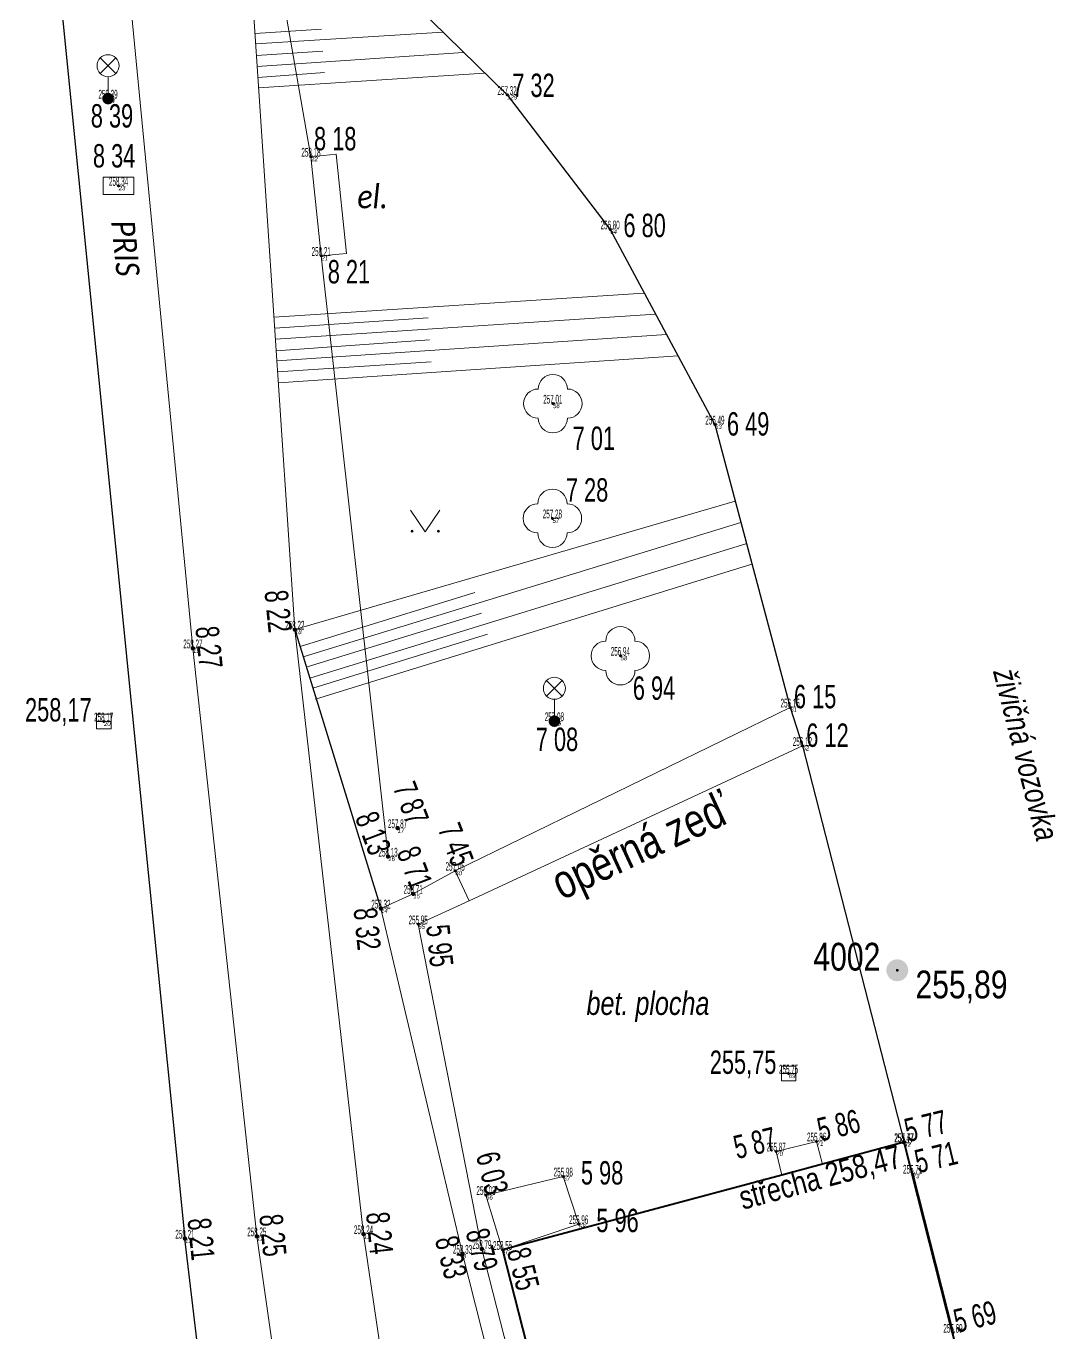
# Model space of a CAD drawing. Header units: metres. Extents: x -595997.2 to -595957.9, y -1158252.6 to -1158204.5.
# Drawn here: x -595983.8 to -595969.71, y -1158239.71 to -1158221.83 of the extents above; entities that cross this region are included whole.
import ezdxf
from ezdxf.enums import TextEntityAlignment as Align

# ---------------------------------------------------------------- set-up
doc = ezdxf.new("R2010")
doc.units = ezdxf.units.M
doc.header["$MEASUREMENT"] = 0
for name, color, linetype, lineweight in [('GS01-body-BP+PMS-buňky', 7, 'Continuous', 0), ('GS02-hranice-jiné komunikace', 7, 'Continuous', 0), ('GS02-hranice-plochy zpevněné', 7, 'Continuous', 0), ('GS02-hranice-rozhrady', 7, 'Continuous', 0), ('GS02-hranice-vozovky', 7, 'Continuous', 0), ('GS03-plochy nezpevněné-buňky', 7, 'Continuous', 0), ('GS03-stromy', 7, 'Continuous', 0), ('GS04-objekty-linie', 7, 'Continuous', 0), ('GS04-objekty-ostatní', 7, 'Continuous', 0), ('GS04-objekty-vstupy', 7, 'Continuous', 0), ('GS05-doprava-zábrany', 7, 'Continuous', 0), ('GS06-sítě-kanalizace_DEST', 7, 'Continuous', 0), ('GS06-sítě-sdělovací vedení', 7, 'Continuous', 0), ('GS06-sítě-silové vedení_NEROZ', 7, 'Continuous', 0), ('GS06-sítě-veřejné osvětlení', 7, 'Continuous', 0), ('GS09-výškopis-body podrobné-buňky-TISK', 7, 'Continuous', 0), ('GS09-výškopis-body podrobné-výšky-TISK', 7, 'Continuous', 0), ('GS09-výškopis-body-BP+PMS-výšky', 7, 'Continuous', 0), ('GS09-výškopis-hrany svahů', 7, 'Continuous', 0), ('GS09-výškopis-kóty na objektech-buňky', 7, 'Continuous', 0), ('GS09-výškopis-objekty-výšky', 7, 'Continuous', 0), ('GS09-výškopis-šrafy svahů', 7, 'Continuous', 0), ('GS10-popis-body-BP+PMS-čísla', 7, 'Continuous', 0), ('GS10-popis-objekty', 7, 'Continuous', 0), ('GS10-popis-plochy', 7, 'Continuous', 0)]:
    doc.layers.add(name, color=color, linetype=linetype, lineweight=lineweight)
for name, color, linetype, lineweight, plot in [('GS01-body-info', 7, 'Continuous', 0, False), ('GS01-body-poloha', 7, 'Continuous', 0, False), ('GS01-body-čísla', 7, 'Continuous', 0, False), ('GS09-výškopis-body podrobné-buňky', 7, 'Continuous', 0, False), ('GS09-výškopis-body podrobné-výšky', 7, 'Continuous', 0, False)]:
    doc.layers.add(name, color=color, linetype=linetype, lineweight=lineweight, plot=plot)
doc.styles.add('Style-Arial Narrow', font='ARIALN.TTF')
doc.styles.add('Style-Arial Narrow IF', font='ARIALNI.TTF')
doc.styles.add('Style-Calibri IF', font='calibrii.ttf')

# ---------------------------------------------------------------- blocks, each defined once
blk = doc.blocks.new('6.560')
at = {"layer": 'GS06-sítě-veřejné osvětlení', "linetype": 'Continuous', "lineweight": 0}
h = blk.add_hatch(color=1, dxfattribs=at)
edge = h.paths.add_edge_path()
edge.add_arc((0, 0), 0.0004, 0, 360)
at = {"layer": 'GS06-sítě-veřejné osvětlení', "color": 1, "linetype": 'Continuous', "lineweight": 0}
for p, q in [((-0.00053, 0.00172), (0.00053, 0.00278)), ((-0.00053, 0.00278), (0.00053, 0.00172)), ((0, 0.0015), (0, 0.0004))]:
    blk.add_line(p, q, dxfattribs=at)
blk.add_circle((0, 0.00225), 0.00075, dxfattribs=at)
blk = doc.blocks.new('6.560_1')
at = {"layer": 'GS06-sítě-veřejné osvětlení', "linetype": 'Continuous', "lineweight": 0}
h = blk.add_hatch(color=1, dxfattribs=at)
edge = h.paths.add_edge_path()
edge.add_arc((0, 0), 0.0004, 0, 360)
at = {"layer": 'GS06-sítě-veřejné osvětlení', "color": 1, "linetype": 'Continuous', "lineweight": 0}
for p, q in [((-0.00053, 0.00172), (0.00053, 0.00278)), ((-0.00053, 0.00278), (0.00053, 0.00172)), ((0, 0.0015), (0, 0.0004))]:
    blk.add_line(p, q, dxfattribs=at)
blk.add_circle((0, 0.00225), 0.00075, dxfattribs=at)
blk = doc.blocks.new('6.30')
at = {"layer": 'GS06-sítě-kanalizace_DEST', "color": 3, "linetype": 'Continuous', "lineweight": 0}
blk.add_line((-0.0005, 0), (0.0005, 0), dxfattribs=at)
blk.add_3dface([(-0.0005, 0.0005), (0.0005, 0.0005), (0.0005, -0.0005), (-0.0005, -0.0005)], dxfattribs=at)
blk = doc.blocks.new('6.30_1')
at = {"layer": 'GS06-sítě-kanalizace_DEST', "color": 3, "linetype": 'Continuous', "lineweight": 0}
blk.add_line((-0.0005, 0), (0.0005, 0), dxfattribs=at)
blk.add_3dface([(-0.0005, 0.0005), (0.0005, 0.0005), (0.0005, -0.0005), (-0.0005, -0.0005)], dxfattribs=at)
blk = doc.blocks.new('3.13')
at = {"layer": 'GS03-stromy', "linetype": 'Continuous', "lineweight": 0}
h = blk.add_hatch(color=96, dxfattribs=at)
edge = h.paths.add_edge_path()
edge.add_arc((0, 0), 0.0001, 0, 360)
at = {"layer": 'GS03-stromy', "color": 96, "linetype": 'Continuous', "lineweight": 0}
for centre, start, end in [((0, 0.001), 0, 180), ((-0.001, 0), 90, 270), ((0.001, 0), 270, 90), ((0, -0.001), 180, 0)]:
    blk.add_arc(centre, 0.001, start, end, dxfattribs=at)
blk = doc.blocks.new('3.13_1')
at = {"layer": 'GS03-stromy', "linetype": 'Continuous', "lineweight": 0}
h = blk.add_hatch(color=96, dxfattribs=at)
edge = h.paths.add_edge_path()
edge.add_arc((0, 0), 0.0001, 0, 360)
at = {"layer": 'GS03-stromy', "color": 96, "linetype": 'Continuous', "lineweight": 0}
for centre, start, end in [((0, 0.001), 0, 180), ((-0.001, 0), 90, 270), ((0.001, 0), 270, 90), ((0, -0.001), 180, 0)]:
    blk.add_arc(centre, 0.001, start, end, dxfattribs=at)
blk = doc.blocks.new('3.13_2')
at = {"layer": 'GS03-stromy', "linetype": 'Continuous', "lineweight": 0}
h = blk.add_hatch(color=96, dxfattribs=at)
edge = h.paths.add_edge_path()
edge.add_arc((0, 0), 0.0001, 0, 360)
at = {"layer": 'GS03-stromy', "color": 96, "linetype": 'Continuous', "lineweight": 0}
for centre, start, end in [((0, 0.001), 0, 180), ((-0.001, 0), 90, 270), ((0.001, 0), 270, 90), ((0, -0.001), 180, 0)]:
    blk.add_arc(centre, 0.001, start, end, dxfattribs=at)
blk = doc.blocks.new('9.12_7')
at = {"layer": 'GS09-výškopis-body podrobné-buňky', "linetype": 'Continuous', "lineweight": 0}
h = blk.add_hatch(color=32, dxfattribs=at)
edge = h.paths.add_edge_path()
edge.add_arc((0, 0), 0.00015, 0, 360)
blk = doc.blocks.new('9.12_8')
at = {"layer": 'GS09-výškopis-body podrobné-buňky', "linetype": 'Continuous', "lineweight": 0}
h = blk.add_hatch(color=32, dxfattribs=at)
edge = h.paths.add_edge_path()
edge.add_arc((0, 0), 0.00015, 0, 360)
blk = doc.blocks.new('9.12_9')
at = {"layer": 'GS09-výškopis-body podrobné-buňky', "linetype": 'Continuous', "lineweight": 0}
h = blk.add_hatch(color=32, dxfattribs=at)
edge = h.paths.add_edge_path()
edge.add_arc((0, 0), 0.00015, 0, 360)
blk = doc.blocks.new('9.12_10')
at = {"layer": 'GS09-výškopis-body podrobné-buňky', "linetype": 'Continuous', "lineweight": 0}
h = blk.add_hatch(color=32, dxfattribs=at)
edge = h.paths.add_edge_path()
edge.add_arc((0, 0), 0.00015, 0, 360)
blk = doc.blocks.new('9.12_11')
at = {"layer": 'GS09-výškopis-body podrobné-buňky', "linetype": 'Continuous', "lineweight": 0}
h = blk.add_hatch(color=32, dxfattribs=at)
edge = h.paths.add_edge_path()
edge.add_arc((0, 0), 0.00015, 0, 360)
blk = doc.blocks.new('9.12_12')
at = {"layer": 'GS09-výškopis-body podrobné-buňky', "linetype": 'Continuous', "lineweight": 0}
h = blk.add_hatch(color=32, dxfattribs=at)
edge = h.paths.add_edge_path()
edge.add_arc((0, 0), 0.00015, 0, 360)
blk = doc.blocks.new('9.12_13')
at = {"layer": 'GS09-výškopis-body podrobné-buňky', "linetype": 'Continuous', "lineweight": 0}
h = blk.add_hatch(color=32, dxfattribs=at)
edge = h.paths.add_edge_path()
edge.add_arc((0, 0), 0.00015, 0, 360)
blk = doc.blocks.new('9.12_14')
at = {"layer": 'GS09-výškopis-body podrobné-buňky', "linetype": 'Continuous', "lineweight": 0}
h = blk.add_hatch(color=32, dxfattribs=at)
edge = h.paths.add_edge_path()
edge.add_arc((0, 0), 0.00015, 0, 360)
blk = doc.blocks.new('9.12_15')
at = {"layer": 'GS09-výškopis-body podrobné-buňky', "linetype": 'Continuous', "lineweight": 0}
h = blk.add_hatch(color=32, dxfattribs=at)
edge = h.paths.add_edge_path()
edge.add_arc((0, 0), 0.00015, 0, 360)
blk = doc.blocks.new('9.12_16')
at = {"layer": 'GS09-výškopis-body podrobné-buňky', "linetype": 'Continuous', "lineweight": 0}
h = blk.add_hatch(color=32, dxfattribs=at)
edge = h.paths.add_edge_path()
edge.add_arc((0, 0), 0.00015, 0, 360)
blk = doc.blocks.new('9.12_17')
at = {"layer": 'GS09-výškopis-body podrobné-buňky', "linetype": 'Continuous', "lineweight": 0}
h = blk.add_hatch(color=32, dxfattribs=at)
edge = h.paths.add_edge_path()
edge.add_arc((0, 0), 0.00015, 0, 360)
blk = doc.blocks.new('9.12_18')
at = {"layer": 'GS09-výškopis-body podrobné-buňky', "linetype": 'Continuous', "lineweight": 0}
h = blk.add_hatch(color=32, dxfattribs=at)
edge = h.paths.add_edge_path()
edge.add_arc((0, 0), 0.00015, 0, 360)
blk = doc.blocks.new('9.12_19')
at = {"layer": 'GS09-výškopis-body podrobné-buňky', "linetype": 'Continuous', "lineweight": 0}
h = blk.add_hatch(color=32, dxfattribs=at)
edge = h.paths.add_edge_path()
edge.add_arc((0, 0), 0.00015, 0, 360)
blk = doc.blocks.new('9.12_20')
at = {"layer": 'GS09-výškopis-body podrobné-buňky', "linetype": 'Continuous', "lineweight": 0}
h = blk.add_hatch(color=32, dxfattribs=at)
edge = h.paths.add_edge_path()
edge.add_arc((0, 0), 0.00015, 0, 360)
blk = doc.blocks.new('9.12_21')
at = {"layer": 'GS09-výškopis-body podrobné-buňky', "linetype": 'Continuous', "lineweight": 0}
h = blk.add_hatch(color=32, dxfattribs=at)
edge = h.paths.add_edge_path()
edge.add_arc((0, 0), 0.00015, 0, 360)
blk = doc.blocks.new('9.12_22')
at = {"layer": 'GS09-výškopis-body podrobné-buňky', "linetype": 'Continuous', "lineweight": 0}
h = blk.add_hatch(color=32, dxfattribs=at)
edge = h.paths.add_edge_path()
edge.add_arc((0, 0), 0.00015, 0, 360)
blk = doc.blocks.new('9.12_23')
at = {"layer": 'GS09-výškopis-body podrobné-buňky', "linetype": 'Continuous', "lineweight": 0}
h = blk.add_hatch(color=32, dxfattribs=at)
edge = h.paths.add_edge_path()
edge.add_arc((0, 0), 0.00015, 0, 360)
blk = doc.blocks.new('9.12_83')
at = {"layer": 'GS09-výškopis-body podrobné-buňky', "linetype": 'Continuous', "lineweight": 0}
h = blk.add_hatch(color=32, dxfattribs=at)
edge = h.paths.add_edge_path()
edge.add_arc((0, 0), 0.00015, 0, 360)
blk = doc.blocks.new('9.12_86')
at = {"layer": 'GS09-výškopis-body podrobné-buňky', "linetype": 'Continuous', "lineweight": 0}
h = blk.add_hatch(color=32, dxfattribs=at)
edge = h.paths.add_edge_path()
edge.add_arc((0, 0), 0.00015, 0, 360)
blk = doc.blocks.new('9.12_87')
at = {"layer": 'GS09-výškopis-body podrobné-buňky', "linetype": 'Continuous', "lineweight": 0}
h = blk.add_hatch(color=32, dxfattribs=at)
edge = h.paths.add_edge_path()
edge.add_arc((0, 0), 0.00015, 0, 360)
blk = doc.blocks.new('9.12_88')
at = {"layer": 'GS09-výškopis-body podrobné-buňky', "linetype": 'Continuous', "lineweight": 0}
h = blk.add_hatch(color=32, dxfattribs=at)
edge = h.paths.add_edge_path()
edge.add_arc((0, 0), 0.00015, 0, 360)
blk = doc.blocks.new('9.12_89')
at = {"layer": 'GS09-výškopis-body podrobné-buňky', "linetype": 'Continuous', "lineweight": 0}
h = blk.add_hatch(color=32, dxfattribs=at)
edge = h.paths.add_edge_path()
edge.add_arc((0, 0), 0.00015, 0, 360)
blk = doc.blocks.new('9.12_90')
at = {"layer": 'GS09-výškopis-body podrobné-buňky', "linetype": 'Continuous', "lineweight": 0}
h = blk.add_hatch(color=32, dxfattribs=at)
edge = h.paths.add_edge_path()
edge.add_arc((0, 0), 0.00015, 0, 360)
blk = doc.blocks.new('9.12_91')
at = {"layer": 'GS09-výškopis-body podrobné-buňky', "linetype": 'Continuous', "lineweight": 0}
h = blk.add_hatch(color=32, dxfattribs=at)
edge = h.paths.add_edge_path()
edge.add_arc((0, 0), 0.00015, 0, 360)
blk = doc.blocks.new('9.12_92')
at = {"layer": 'GS09-výškopis-body podrobné-buňky', "linetype": 'Continuous', "lineweight": 0}
h = blk.add_hatch(color=32, dxfattribs=at)
edge = h.paths.add_edge_path()
edge.add_arc((0, 0), 0.00015, 0, 360)
blk = doc.blocks.new('9.12_93')
at = {"layer": 'GS09-výškopis-body podrobné-buňky', "linetype": 'Continuous', "lineweight": 0}
h = blk.add_hatch(color=32, dxfattribs=at)
edge = h.paths.add_edge_path()
edge.add_arc((0, 0), 0.00015, 0, 360)
blk = doc.blocks.new('9.12_94')
at = {"layer": 'GS09-výškopis-body podrobné-buňky', "linetype": 'Continuous', "lineweight": 0}
h = blk.add_hatch(color=32, dxfattribs=at)
edge = h.paths.add_edge_path()
edge.add_arc((0, 0), 0.00015, 0, 360)
blk = doc.blocks.new('9.12_95')
at = {"layer": 'GS09-výškopis-body podrobné-buňky', "linetype": 'Continuous', "lineweight": 0}
h = blk.add_hatch(color=32, dxfattribs=at)
edge = h.paths.add_edge_path()
edge.add_arc((0, 0), 0.00015, 0, 360)
blk = doc.blocks.new('9.12_96')
at = {"layer": 'GS09-výškopis-body podrobné-buňky', "linetype": 'Continuous', "lineweight": 0}
h = blk.add_hatch(color=32, dxfattribs=at)
edge = h.paths.add_edge_path()
edge.add_arc((0, 0), 0.00015, 0, 360)
blk = doc.blocks.new('9.12_97')
at = {"layer": 'GS09-výškopis-body podrobné-buňky', "linetype": 'Continuous', "lineweight": 0}
h = blk.add_hatch(color=32, dxfattribs=at)
edge = h.paths.add_edge_path()
edge.add_arc((0, 0), 0.00015, 0, 360)
blk = doc.blocks.new('9.12_98')
at = {"layer": 'GS09-výškopis-body podrobné-buňky', "linetype": 'Continuous', "lineweight": 0}
h = blk.add_hatch(color=32, dxfattribs=at)
edge = h.paths.add_edge_path()
edge.add_arc((0, 0), 0.00015, 0, 360)
blk = doc.blocks.new('9.12_99')
at = {"layer": 'GS09-výškopis-body podrobné-buňky', "linetype": 'Continuous', "lineweight": 0}
h = blk.add_hatch(color=32, dxfattribs=at)
edge = h.paths.add_edge_path()
edge.add_arc((0, 0), 0.00015, 0, 360)
blk = doc.blocks.new('9.12_100')
at = {"layer": 'GS09-výškopis-body podrobné-buňky', "linetype": 'Continuous', "lineweight": 0}
h = blk.add_hatch(color=32, dxfattribs=at)
edge = h.paths.add_edge_path()
edge.add_arc((0, 0), 0.00015, 0, 360)
blk = doc.blocks.new('9.12_101')
at = {"layer": 'GS09-výškopis-body podrobné-buňky', "linetype": 'Continuous', "lineweight": 0}
h = blk.add_hatch(color=32, dxfattribs=at)
edge = h.paths.add_edge_path()
edge.add_arc((0, 0), 0.00015, 0, 360)
blk = doc.blocks.new('9.12_102')
at = {"layer": 'GS09-výškopis-body podrobné-buňky', "linetype": 'Continuous', "lineweight": 0}
h = blk.add_hatch(color=32, dxfattribs=at)
edge = h.paths.add_edge_path()
edge.add_arc((0, 0), 0.00015, 0, 360)
blk = doc.blocks.new('9.12_103')
at = {"layer": 'GS09-výškopis-body podrobné-buňky', "linetype": 'Continuous', "lineweight": 0}
h = blk.add_hatch(color=32, dxfattribs=at)
edge = h.paths.add_edge_path()
edge.add_arc((0, 0), 0.00015, 0, 360)
blk = doc.blocks.new('9.12_104')
at = {"layer": 'GS09-výškopis-body podrobné-buňky', "linetype": 'Continuous', "lineweight": 0}
h = blk.add_hatch(color=32, dxfattribs=at)
edge = h.paths.add_edge_path()
edge.add_arc((0, 0), 0.00015, 0, 360)
blk = doc.blocks.new('9.12_117')
at = {"layer": 'GS09-výškopis-body podrobné-buňky', "linetype": 'Continuous', "lineweight": 0}
h = blk.add_hatch(color=32, dxfattribs=at)
edge = h.paths.add_edge_path()
edge.add_arc((0, 0), 0.00015, 0, 360)
blk = doc.blocks.new('1.07_1')
at = {"layer": 'GS01-body-BP+PMS-buňky', "linetype": 'Continuous', "lineweight": 0}
h = blk.add_hatch(color=7, dxfattribs=at)
edge = h.paths.add_edge_path()
edge.add_arc((0, 0), 0.00075, 0, 360)
h = blk.add_hatch(color=7, dxfattribs=at)
edge = h.paths.add_edge_path()
edge.add_arc((0, 0), 0.0001, 0, 360)
blk = doc.blocks.new('Husovice_Včelák_mapa')
at = {"layer": 'GS01-body-info', "color": 6, "linetype": 'Continuous', "lineweight": 53}
for p in [(-595982.681, -1158222.819), (-595977.22, -1158222.769), (-595979.904, -1158223.614), (-595982.537, -1158224.012), (-595975.81, -1158224.609), (-595979.764, -1158224.971), (-595976.594, -1158226.994), (-595974.376, -1158227.28), (-595976.6, -1158228.564), (-595980.125, -1158230.087), (-595981.52, -1158230.343), (-595975.67, -1158230.445), (-595973.346, -1158231.153), (-595982.74, -1158231.344), (-595976.573, -1158231.34), (-595973.179, -1158231.68), (-595978.719, -1158232.804), (-595978.849, -1158233.194), (-595977.931, -1158233.388), (-595978.505, -1158233.703), (-595978.947, -1158233.905), (-595978.437, -1158234.121), (-595973.367, -1158236.164), (-595972.984, -1158237.092), (-595971.791, -1158237.103), (-595971.785, -1158237.104), (-595973.538, -1158237.23), (-595976.451, -1158237.572), (-595971.67, -1158237.534), (-595977.509, -1158237.826), (-595979.185, -1158238.361), (-595976.24, -1158238.224), (-595981.629, -1158238.423), (-595980.645, -1158238.391), (-595977.565, -1158238.565), (-595977.83, -1158238.63), (-595977.281, -1158238.577), (-595971.118, -1158239.711)]:
    blk.add_point(p, dxfattribs=at)
at = {"layer": 'GS01-body-poloha', "color": 6, "linetype": 'Continuous', "lineweight": 53}
for p in [(-595982.681, -1158222.819), (-595977.22, -1158222.769), (-595979.904, -1158223.614), (-595982.537, -1158224.012), (-595975.81, -1158224.609), (-595979.764, -1158224.971), (-595976.594, -1158226.994), (-595974.376, -1158227.28), (-595976.6, -1158228.564), (-595980.125, -1158230.087), (-595981.52, -1158230.343), (-595975.67, -1158230.445), (-595973.346, -1158231.153), (-595982.74, -1158231.344), (-595976.573, -1158231.34), (-595973.179, -1158231.68), (-595978.719, -1158232.804), (-595978.849, -1158233.194), (-595977.931, -1158233.388), (-595978.505, -1158233.703), (-595978.947, -1158233.905), (-595978.437, -1158234.121), (-595973.367, -1158236.164), (-595972.984, -1158237.092), (-595971.791, -1158237.103), (-595971.785, -1158237.104), (-595973.538, -1158237.23), (-595976.451, -1158237.572), (-595971.67, -1158237.534), (-595977.509, -1158237.826), (-595979.185, -1158238.361), (-595976.24, -1158238.224), (-595981.629, -1158238.423), (-595980.645, -1158238.391), (-595977.565, -1158238.565), (-595977.83, -1158238.63), (-595977.281, -1158238.577), (-595971.118, -1158239.711)]:
    blk.add_point(p, dxfattribs=at)
at = {"layer": 'GS02-hranice-jiné komunikace', "color": 7, "linetype": 'Continuous', "lineweight": 0, "flags": 128}
for points in [[(-595980.796, -1158220.051), (-595980.125, -1158230.087), (-595979.185, -1158238.361), (-595977.833, -1158247.492)], [(-595979.315, -1158247.727), (-595980.645, -1158238.391), (-595981.52, -1158230.343), (-595982.498, -1158220.22)]]:
    blk.add_lwpolyline(points, dxfattribs=at)
at = {"layer": 'GS02-hranice-plochy zpevněné', "color": 7, "linetype": 'Continuous', "lineweight": 0}
for p, q in [((-595977.509, -1158237.826), (-595976.451, -1158237.572)), ((-595976.451, -1158237.572), (-595976.24, -1158238.224)), ((-595977.281, -1158238.577), (-595977.509, -1158237.826)), ((-595976.24, -1158238.224), (-595977.281, -1158238.577))]:
    blk.add_line(p, q, dxfattribs=at)
at = {"layer": 'GS02-hranice-rozhrady', "color": 7, "linetype": 'Continuous', "lineweight": 0}
for p, q in [((-595980.426, -1158220.641), (-595979.904, -1158223.614)), ((-595979.764, -1158224.971), (-595978.849, -1158233.194))]:
    blk.add_line(p, q, dxfattribs=at)
at = {"layer": 'GS02-hranice-vozovky', "color": 7, "linetype": 'Continuous', "lineweight": 30}
for p in [(-595983.441, -1158220.33), (-595980.506, -1158247.982)]:
    blk.add_line(p, (-595981.629, -1158238.423), dxfattribs=at)
at = {"layer": 'GS02-hranice-vozovky', "color": 7, "linetype": 'Continuous', "lineweight": 30, "flags": 128}
for points in [[(-595978.671, -1158221.345), (-595977.22, -1158222.769), (-595975.81, -1158224.609)], [(-595975.81, -1158224.609), (-595974.376, -1158227.28), (-595973.346, -1158231.153), (-595973.179, -1158231.68), (-595971.785, -1158237.104)]]:
    blk.add_lwpolyline(points, dxfattribs=at)
at = {"layer": 'GS04-objekty-linie', "color": 7, "linetype": 'Continuous', "lineweight": 40, "flags": 128}
blk.add_lwpolyline([(-595969.71, -1158245.289), (-595971.785, -1158237.104), (-595972.902, -1158237.403), (-595973.462, -1158237.553), (-595977.281, -1158238.577), (-595975.148, -1158246.939), (-595974.601, -1158249.122)], dxfattribs=at)
at = {"layer": 'GS04-objekty-ostatní', "color": 7, "linetype": 'Continuous', "lineweight": 0}
blk.add_line((-595977.931, -1158233.388), (-595977.741, -1158233.798), dxfattribs=at)
at = {"layer": 'GS04-objekty-ostatní', "color": 7, "linetype": 'Continuous', "lineweight": 0, "flags": 128}
for points in [[(-595973.346, -1158231.153), (-595977.931, -1158233.388), (-595978.505, -1158233.703), (-595978.947, -1158233.905)], [(-595973.179, -1158231.68), (-595977.741, -1158233.798), (-595978.437, -1158234.121)], [(-595975.163, -1158249.184), (-595975.72, -1158246.973), (-595977.83, -1158238.63), (-595978.947, -1158233.905)], [(-595973.462, -1158237.553), (-595973.538, -1158237.23), (-595972.984, -1158237.092), (-595972.902, -1158237.403)]]:
    blk.add_lwpolyline(points, dxfattribs=at)
at = {"layer": 'GS04-objekty-vstupy', "color": 253, "linetype": 'Continuous', "lineweight": 53}
blk.add_line((-595971.676, -1158237.535), (-595971.124, -1158239.712), dxfattribs=at)
at = {"layer": 'GS05-doprava-zábrany', "color": 7, "linetype": 'Continuous', "lineweight": 0, "flags": 128}
blk.add_lwpolyline([(-595978.437, -1158234.121), (-595977.565, -1158238.565), (-595975.43, -1158246.915), (-595974.858, -1158249.158)], dxfattribs=at)
at = {"layer": 'GS06-sítě-sdělovací vedení', "color": 6, "linetype": 'Continuous', "lineweight": 0, "flags": 128}
blk.add_lwpolyline([(-595982.747, -1158223.892), (-595982.327, -1158223.892), (-595982.327, -1158224.132), (-595982.747, -1158224.132), (-595982.747, -1158223.892)], dxfattribs=at)
at = {"layer": 'GS06-sítě-silové vedení_NEROZ', "color": 1, "linetype": 'Continuous', "lineweight": 0, "flags": 128}
blk.add_lwpolyline([(-595979.904, -1158223.614), (-595979.764, -1158224.971), (-595979.42, -1158224.94), (-595979.56, -1158223.58), (-595979.904, -1158223.614)], dxfattribs=at)
at = {"layer": 'GS09-výškopis-hrany svahů', "color": 30, "linetype": 'Continuous', "lineweight": 30}
blk.add_line((-595980.125, -1158230.087), (-595978.947, -1158233.905), dxfattribs=at)
at = {"layer": 'GS01-body-BP+PMS-buňky', "color": 7, "linetype": 'Continuous', "lineweight": 0, "xscale": 200, "yscale": 200, "zscale": 200}
blk.add_blockref('1.07_1', (-595971.88, -1158234.75), dxfattribs=at)
at = {"layer": 'GS03-stromy', "color": 96, "linetype": 'Continuous', "lineweight": 0, "xscale": 200, "yscale": 200, "zscale": 200}
for name, p in [('3.13', (-595976.594, -1158226.994)), ('3.13_1', (-595976.6, -1158228.564)), ('3.13_2', (-595975.67, -1158230.445))]:
    blk.add_blockref(name, p, dxfattribs=at)
at = {"layer": 'GS06-sítě-kanalizace_DEST', "color": 3, "linetype": 'Continuous', "lineweight": 0, "xscale": 200, "yscale": 200, "zscale": 200}
for name, p in [('6.30', (-595982.74, -1158231.344)), ('6.30_1', (-595973.367, -1158236.164))]:
    blk.add_blockref(name, p, dxfattribs=at)
at = {"layer": 'GS06-sítě-veřejné osvětlení', "color": 1, "linetype": 'Continuous', "lineweight": 0, "xscale": 200, "yscale": 200, "zscale": 200}
for name, p in [('6.560', (-595982.681, -1158222.819)), ('6.560_1', (-595976.573, -1158231.34))]:
    blk.add_blockref(name, p, dxfattribs=at)
at = {"layer": 'GS09-výškopis-body podrobné-buňky', "color": 32, "linetype": 'Continuous', "lineweight": 0, "xscale": 0.2, "yscale": 0.2, "zscale": 0.2}
for name, p in [('9.12_23', (-595982.681, -1158222.819)), ('9.12_83', (-595977.22, -1158222.769)), ('9.12_21', (-595979.904, -1158223.614)), ('9.12_22', (-595982.537, -1158224.012)), ('9.12_94', (-595975.81, -1158224.609)), ('9.12_20', (-595979.764, -1158224.971)), ('9.12_86', (-595976.594, -1158226.994)), ('9.12_93', (-595974.376, -1158227.28)), ('9.12_87', (-595976.6, -1158228.564)), ('9.12_17', (-595980.125, -1158230.087)), ('9.12_18', (-595981.52, -1158230.343)), ('9.12_88', (-595975.67, -1158230.445)), ('9.12_91', (-595973.346, -1158231.153)), ('9.12_19', (-595982.74, -1158231.344)), ('9.12_89', (-595976.573, -1158231.34)), ('9.12_92', (-595973.179, -1158231.68)), ('9.12_16', (-595978.719, -1158232.804)), ('9.12_15', (-595978.849, -1158233.194)), ('9.12_90', (-595977.931, -1158233.388)), ('9.12_14', (-595978.505, -1158233.703)), ('9.12_13', (-595978.947, -1158233.905)), ('9.12_95', (-595978.437, -1158234.121)), ('9.12_99', (-595973.367, -1158236.164)), ('9.12_101', (-595972.984, -1158237.092)), ('9.12_117', (-595971.791, -1158237.103)), ('9.12_102', (-595971.785, -1158237.104)), ('9.12_100', (-595973.538, -1158237.23)), ('9.12_97', (-595976.451, -1158237.572)), ('9.12_103', (-595971.67, -1158237.534)), ('9.12_96', (-595977.509, -1158237.826)), ('9.12_10', (-595979.185, -1158238.361)), ('9.12_98', (-595976.24, -1158238.224)), ('9.12_12', (-595981.629, -1158238.423)), ('9.12_11', (-595980.645, -1158238.391)), ('9.12_8', (-595977.565, -1158238.565)), ('9.12_7', (-595977.83, -1158238.63)), ('9.12_9', (-595977.281, -1158238.577)), ('9.12_104', (-595971.118, -1158239.711))]:
    blk.add_blockref(name, p, dxfattribs=at)
at = {"layer": 'GS01-body-čísla', "color": 6, "linetype": 'Continuous', "lineweight": 0, "style": 'Style-Arial Narrow IF'}
for s, p in [('24', (-595982.679, -1158222.821)), ('129', (-595977.218, -1158222.771)), ('22', (-595979.902, -1158223.616)), ('23', (-595982.535, -1158224.014)), ('64', (-595975.808, -1158224.611)), ('21', (-595979.762, -1158224.973)), ('56', (-595976.592, -1158226.996)), ('63', (-595974.374, -1158227.282)), ('57', (-595976.598, -1158228.566)), ('18', (-595980.123, -1158230.089)), ('19', (-595981.518, -1158230.345)), ('58', (-595975.668, -1158230.447)), ('61', (-595973.344, -1158231.155)), ('20', (-595982.738, -1158231.346)), ('59', (-595976.571, -1158231.342)), ('62', (-595973.177, -1158231.682)), ('17', (-595978.717, -1158232.806)), ('16', (-595978.847, -1158233.196)), ('60', (-595977.929, -1158233.39)), ('15', (-595978.503, -1158233.705)), ('14', (-595978.945, -1158233.907)), ('65', (-595978.435, -1158234.123)), ('69', (-595973.365, -1158236.166)), ('71', (-595972.982, -1158237.094)), ('87', (-595971.789, -1158237.105)), ('72', (-595971.783, -1158237.106)), ('70', (-595973.536, -1158237.232)), ('67', (-595976.449, -1158237.574)), ('73', (-595971.668, -1158237.536)), ('66', (-595977.507, -1158237.828)), ('11', (-595979.183, -1158238.363)), ('68', (-595976.238, -1158238.226)), ('13', (-595981.627, -1158238.425)), ('12', (-595980.643, -1158238.393)), ('9', (-595977.563, -1158238.567)), ('8', (-595977.828, -1158238.632)), ('10', (-595977.279, -1158238.579))]:
    blk.add_text(s, height=0.06, dxfattribs=at).set_placement(p, align=Align.TOP_LEFT)
at = {"layer": 'GS09-výškopis-body podrobné-výšky', "color": 32, "linetype": 'Continuous', "lineweight": 0, "style": 'Style-Arial Narrow', "width": 0.5}
for s, p in [('257.32', (-595977.22, -1158222.769)), ('258.39', (-595982.681, -1158222.819)), ('258.18', (-595979.904, -1158223.614)), ('258.34', (-595982.537, -1158224.012)), ('256.80', (-595975.81, -1158224.609)), ('258.21', (-595979.764, -1158224.971)), ('257.01', (-595976.594, -1158226.994)), ('256.49', (-595974.376, -1158227.28)), ('257.28', (-595976.6, -1158228.564)), ('258.22', (-595980.125, -1158230.087)), ('258.27', (-595981.52, -1158230.343)), ('256.94', (-595975.67, -1158230.445)), ('256.15', (-595973.346, -1158231.153)), ('258.17', (-595982.74, -1158231.344)), ('257.08', (-595976.573, -1158231.34)), ('256.12', (-595973.179, -1158231.68)), ('257.87', (-595978.719, -1158232.804)), ('258.13', (-595978.849, -1158233.194)), ('257.45', (-595977.931, -1158233.388)), ('258.71', (-595978.505, -1158233.703)), ('258.32', (-595978.947, -1158233.905)), ('255.95', (-595978.437, -1158234.121)), ('255.75', (-595973.367, -1158236.164)), ('255.87', (-595973.538, -1158237.23)), ('255.86', (-595972.984, -1158237.092)), ('258.47', (-595971.791, -1158237.103)), ('255.77', (-595971.785, -1158237.104)), ('255.98', (-595976.451, -1158237.572)), ('255.71', (-595971.67, -1158237.534)), ('256.03', (-595977.509, -1158237.826)), ('255.96', (-595976.24, -1158238.224)), ('258.21', (-595981.629, -1158238.423)), ('258.25', (-595980.645, -1158238.391)), ('258.24', (-595979.185, -1158238.361)), ('258.33', (-595977.83, -1158238.63)), ('258.79', (-595977.565, -1158238.565)), ('258.55', (-595977.281, -1158238.577)), ('255.69', (-595971.118, -1158239.711))]:
    blk.add_text(s, height=0.12, dxfattribs=at).set_placement(p, align=Align.CENTER)
blk = doc.blocks.new('3.14_10')
at = {"layer": 'GS03-plochy nezpevněné-buňky', "linetype": 'Continuous', "lineweight": 0}
h = blk.add_hatch(color=96, dxfattribs=at)
edge = h.paths.add_edge_path()
edge.add_arc((-0.0009, 0.00005), 0.0001, 0, 360)
h = blk.add_hatch(color=96, dxfattribs=at)
edge = h.paths.add_edge_path()
edge.add_arc((0.0009, 0.00005), 0.0001, 0, 360)
at = {"layer": 'GS03-plochy nezpevněné-buňky', "color": 96, "linetype": 'Continuous', "lineweight": 0}
for p, q in [((-0.001, 0.0015), (0, 0)), ((0, 0), (0.001, 0.0015))]:
    blk.add_line(p, q, dxfattribs=at)
blk = doc.blocks.new('9.12_161')
at = {"layer": 'GS09-výškopis-body podrobné-buňky-TISK', "linetype": 'Continuous', "lineweight": 0}
h = blk.add_hatch(color=32, dxfattribs=at)
edge = h.paths.add_edge_path()
edge.add_arc((0, 0), 0.00015, 0, 360)
blk = doc.blocks.new('9.12_162')
at = {"layer": 'GS09-výškopis-body podrobné-buňky-TISK', "linetype": 'Continuous', "lineweight": 0}
h = blk.add_hatch(color=32, dxfattribs=at)
edge = h.paths.add_edge_path()
edge.add_arc((0, 0), 0.00015, 0, 360)
blk = doc.blocks.new('9.12_163')
at = {"layer": 'GS09-výškopis-body podrobné-buňky-TISK', "linetype": 'Continuous', "lineweight": 0}
h = blk.add_hatch(color=32, dxfattribs=at)
edge = h.paths.add_edge_path()
edge.add_arc((0, 0), 0.00015, 0, 360)
blk = doc.blocks.new('9.12_164')
at = {"layer": 'GS09-výškopis-body podrobné-buňky-TISK', "linetype": 'Continuous', "lineweight": 0}
h = blk.add_hatch(color=32, dxfattribs=at)
edge = h.paths.add_edge_path()
edge.add_arc((0, 0), 0.00015, 0, 360)
blk = doc.blocks.new('9.12_165')
at = {"layer": 'GS09-výškopis-body podrobné-buňky-TISK', "linetype": 'Continuous', "lineweight": 0}
h = blk.add_hatch(color=32, dxfattribs=at)
edge = h.paths.add_edge_path()
edge.add_arc((0, 0), 0.00015, 0, 360)
blk = doc.blocks.new('9.12_166')
at = {"layer": 'GS09-výškopis-body podrobné-buňky-TISK', "linetype": 'Continuous', "lineweight": 0}
h = blk.add_hatch(color=32, dxfattribs=at)
edge = h.paths.add_edge_path()
edge.add_arc((0, 0), 0.00015, 0, 360)
blk = doc.blocks.new('9.12_167')
at = {"layer": 'GS09-výškopis-body podrobné-buňky-TISK', "linetype": 'Continuous', "lineweight": 0}
h = blk.add_hatch(color=32, dxfattribs=at)
edge = h.paths.add_edge_path()
edge.add_arc((0, 0), 0.00015, 0, 360)
blk = doc.blocks.new('9.12_168')
at = {"layer": 'GS09-výškopis-body podrobné-buňky-TISK', "linetype": 'Continuous', "lineweight": 0}
h = blk.add_hatch(color=32, dxfattribs=at)
edge = h.paths.add_edge_path()
edge.add_arc((0, 0), 0.00015, 0, 360)
blk = doc.blocks.new('9.12_169')
at = {"layer": 'GS09-výškopis-body podrobné-buňky-TISK', "linetype": 'Continuous', "lineweight": 0}
h = blk.add_hatch(color=32, dxfattribs=at)
edge = h.paths.add_edge_path()
edge.add_arc((0, 0), 0.00015, 0, 360)
blk = doc.blocks.new('9.12_170')
at = {"layer": 'GS09-výškopis-body podrobné-buňky-TISK', "linetype": 'Continuous', "lineweight": 0}
h = blk.add_hatch(color=32, dxfattribs=at)
edge = h.paths.add_edge_path()
edge.add_arc((0, 0), 0.00015, 0, 360)
blk = doc.blocks.new('9.12_171')
at = {"layer": 'GS09-výškopis-body podrobné-buňky-TISK', "linetype": 'Continuous', "lineweight": 0}
h = blk.add_hatch(color=32, dxfattribs=at)
edge = h.paths.add_edge_path()
edge.add_arc((0, 0), 0.00015, 0, 360)
blk = doc.blocks.new('9.14_1')
at = {"layer": 'GS09-výškopis-kóty na objektech-buňky', "linetype": 'Continuous', "lineweight": 0}
h = blk.add_hatch(color=7, dxfattribs=at)
edge = h.paths.add_edge_path()
edge.add_arc((0, 0), 0.00015, 0, 360)

msp = doc.modelspace()

# ---------------------------------------------------------------- linework, layer by layer
at = {"layer": 'GS09-výškopis-šrafy svahů', "color": 30, "linetype": 'Continuous', "lineweight": 0}
for p, q in [((-595979.76, -1158221.87), (-595980.67, -1158221.93)), ((-595980.66, -1158222.07), (-595978.1, -1158221.91)), ((-595979.74, -1158222.17), (-595980.65, -1158222.23)), ((-595980.64, -1158222.38), (-595977.82, -1158222.19)), ((-595979.72, -1158222.46), (-595980.63, -1158222.53)), ((-595980.62, -1158222.67), (-595977.53, -1158222.47)), ((-595980.41, -1158225.81), (-595975.35, -1158225.48)), ((-595978.3, -1158225.82), (-595980.4, -1158225.96)), ((-595980.39, -1158226.11), (-595975.19, -1158225.77)), ((-595978.28, -1158226.12), (-595980.38, -1158226.27)), ((-595980.37, -1158226.41), (-595975.04, -1158226.05)), ((-595980.35, -1158226.71), (-595974.88, -1158226.34)), ((-595978.26, -1158226.42), (-595980.36, -1158226.56)), ((-595980.125, -1158230.087), (-595974.1, -1158228.33)), ((-595980.01, -1158230.46), (-595974.02, -1158228.62)), ((-595979.92, -1158230.75), (-595973.94, -1158228.91)), ((-595979.84, -1158231.04), (-595973.87, -1158229.19)), ((-595977.66, -1158229.58), (-595980.05, -1158230.32)), ((-595977.57, -1158229.86), (-595979.97, -1158230.6)), ((-595977.49, -1158230.15), (-595979.88, -1158230.89))]:
    msp.add_line(p, q, dxfattribs=at)

# ---------------------------------------------------------------- block references
at = {"layer": 'GS03-plochy nezpevněné-buňky', "color": 96, "linetype": 'Continuous', "lineweight": 0, "xscale": 200, "yscale": 200, "zscale": 200}
msp.add_blockref('3.14_10', (-595978.34, -1158228.75), dxfattribs=at)
at = {"layer": 'GS06-sítě-kanalizace_DEST', "color": 7, "linetype": 'Continuous', "lineweight": 0}
msp.add_blockref('Husovice_Včelák_mapa', (0, 0), dxfattribs=at)
at = {"layer": 'GS09-výškopis-body podrobné-buňky-TISK', "color": 32, "linetype": 'Continuous', "lineweight": 0, "xscale": 200, "yscale": 200, "zscale": 200}
for name, p in [('9.12_170', (-595980.125, -1158230.087)), ('9.12_171', (-595981.52, -1158230.343)), ('9.12_169', (-595978.719, -1158232.804)), ('9.12_168', (-595978.849, -1158233.194)), ('9.12_167', (-595978.505, -1158233.703)), ('9.12_166', (-595978.947, -1158233.905)), ('9.12_164', (-595980.645, -1158238.391)), ('9.12_163', (-595979.185, -1158238.361)), ('9.12_165', (-595981.629, -1158238.423)), ('9.12_162', (-595977.565, -1158238.565)), ('9.12_161', (-595977.83, -1158238.63))]:
    msp.add_blockref(name, p, dxfattribs=at)
at = {"layer": 'GS09-výškopis-kóty na objektech-buňky', "color": 7, "linetype": 'Continuous', "lineweight": 0, "xscale": 200, "yscale": 200, "zscale": 200}
msp.add_blockref('9.14_1', (-595971.791, -1158237.103), dxfattribs=at)

# ---------------------------------------------------------------- texts
at = {"layer": 'GS06-sítě-sdělovací vedení', "color": 6, "linetype": 'Continuous', "lineweight": 0, "style": 'Style-Calibri IF', "width": 0.875}
msp.add_text('PRIS', height=0.32, rotation=275.73, dxfattribs=at).set_placement((-595982.639, -1158224.497))
at = {"layer": 'GS06-sítě-silové vedení_NEROZ', "color": 1, "linetype": 'Continuous', "lineweight": 0, "style": 'Style-Calibri IF', "width": 0.875}
msp.add_text('el.', height=0.32, dxfattribs=at).set_placement((-595979.27, -1158224.32))
at = {"layer": 'GS09-výškopis-body podrobné-výšky-TISK', "color": 32, "linetype": 'Continuous', "lineweight": 0, "style": 'Style-Arial Narrow', "width": 0.8125}
for s, p in [('7 32', (-595977.149, -1158222.797)), ('8 39', (-595982.917, -1158223.215)), ('8 18', (-595979.862, -1158223.527)), ('8 34', (-595982.888, -1158223.762)), ('6 80', (-595975.628, -1158224.715)), ('8 21', (-595979.674, -1158225.348)), ('6 49', (-595974.211, -1158227.431)), ('7 01', (-595976.323, -1158227.628)), ('7 28', (-595976.415, -1158228.335)), ('6 94', (-595975.499, -1158231.048)), ('6 15', (-595973.294, -1158231.164)), ('258,17', (-595983.817, -1158231.345)), ('6 12', (-595973.125, -1158231.692)), ('7 08', (-595976.827, -1158231.749)), ('255,75', (-595974.446, -1158236.168)), ('5 98', (-595976.2095, -1158237.6823)), ('5 96', (-595975.9985, -1158238.3343))]:
    msp.add_text(s, height=0.32, dxfattribs=at).set_placement(p)
for s, rotation, p in [('8 22', 275.74, (-595980.541, -1158229.563)), ('8 27', 275.74, (-595981.487, -1158230.056)), ('7 87', 290.92, (-595978.787, -1158232.25)), ('8 13', 290.92, (-595979.305, -1158232.659)), ('7 45', 290.92, (-595978.172, -1158232.816)), ('8 71', 290.92, (-595978.736, -1158233.134)), ('8 32', 275.74, (-595979.322, -1158233.911)), ('5 95', 275.74, (-595978.328, -1158234.141)), ('5 86', 13.51, (-595972.928, -1158237.094)), ('5 77', 13.51, (-595971.735, -1158237.103)), ('5 87', 13.51, (-595974.073, -1158237.336)), ('5 71', 13.51, (-595971.594, -1158237.53)), ('6 03', 284.2, (-595977.649, -1158237.283)), ('8 21', 275.74, (-595981.594, -1158238.157)), ('8 25', 275.74, (-595980.612, -1158238.104)), ('8 24', 275.74, (-595979.152, -1158238.075)), ('8 79', 284.19, (-595977.79, -1158238.332)), ('8 33', 284.19, (-595978.21, -1158238.436)), ('8 55', 284.2, (-595977.224, -1158238.594)), ('5 69', 13.51, (-595971.062, -1158239.713))]:
    msp.add_text(s, height=0.32, rotation=rotation, dxfattribs=at).set_placement(p)
at = {"layer": 'GS09-výškopis-body-BP+PMS-výšky', "color": 32, "linetype": 'Continuous', "lineweight": 0, "style": 'Style-Arial Narrow', "width": 0.947368}
msp.add_text('255,89', height=0.38, dxfattribs=at).set_placement((-595971.632, -1158235.134))
at = {"layer": 'GS09-výškopis-objekty-výšky', "color": 7, "linetype": 'Continuous', "lineweight": 0, "style": 'Style-Arial Narrow', "width": 0.9375}
msp.add_text('střecha 258,47', height=0.32, rotation=14.98, dxfattribs=at).set_placement((-595973.994, -1158238.029))
at = {"layer": 'GS10-popis-body-BP+PMS-čísla', "color": 7, "linetype": 'Continuous', "lineweight": 0, "style": 'Style-Arial Narrow', "width": 0.947368}
msp.add_text('4002', height=0.38, dxfattribs=at).set_placement((-595973.029, -1158234.754))
at = {"layer": 'GS10-popis-objekty', "color": 7, "linetype": 'Continuous', "lineweight": 0, "style": 'Style-Arial Narrow', "width": 0.956522}
msp.add_text('opěrná zeď', height=0.46, rotation=24.9, dxfattribs=at).set_placement((-595976.474, -1158233.795))
at = {"layer": 'GS10-popis-plochy', "color": 7, "linetype": 'Continuous', "lineweight": 0, "style": 'Style-Arial Narrow IF', "width": 0.9375}
msp.add_text('živičná vozovka', height=0.32, rotation=284.36, dxfattribs=at).set_placement((-595970.569, -1158230.671))
msp.add_text('bet. plocha', height=0.32, dxfattribs=at).set_placement((-595976.133, -1158235.361))

doc.saveas('drawing.dxf')
